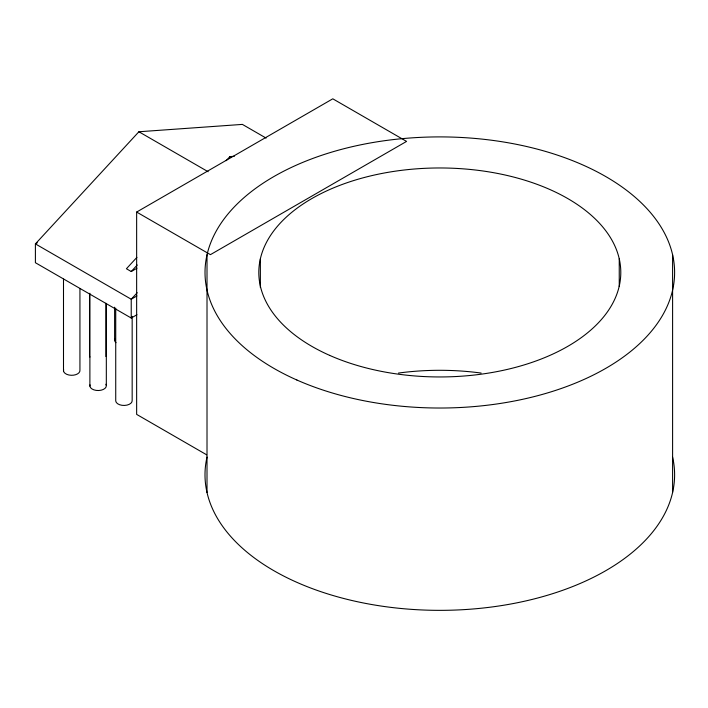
<?xml version="1.0" encoding="UTF-8"?>
<svg xmlns="http://www.w3.org/2000/svg" width="708" height="708" viewBox="0 0 708 708"><rect width="100%" height="100%" fill="white"/><g stroke="black" fill="none" stroke-linecap="round" stroke-linejoin="round"><path stroke-width="1.06" d="M266.102 138.095L242.384 124.396L138.892 131.759L35.4 243.897L35.4 262.712L131.228 318.034L136.945 314.733M136.909 257.367L126.413 268.748L131.228 271.527L136.945 268.217M226.153 160.663L229.905 156.601L234.313 156.291M131.228 271.527L137.228 265.022M137.228 292.723L131.228 299.227L131.228 318.034M37.312 242.8L35.4 243.897L131.228 299.227L136.945 295.926M136.644 212.055L332.795 98.81L406.569 141.405L210.426 254.65L136.644 212.055L136.644 414.384L206.639 454.793M229.905 156.601L231.507 157.53M138.892 131.759L208.152 171.743M672.6 254.765L672.6 492.485M619.243 258.818L619.243 286.466M260.367 258.818L260.367 287.572M207.01 254.765L207.01 492.485M132.166 316.387L132.166 400.383A8.231 4.752 0 0 1 124.493 405.436A8.231 4.752 0 0 1 115.731 401.011L115.731 308.166M114.616 307.201L114.616 340.362M106.324 303.679L106.324 385.462M105.952 303.254L105.952 355.204A8.231 4.752 0 0 1 105.819 356.443M89.889 293.245L89.889 386.09M89.527 293.935L89.527 355.823A8.231 4.752 0 0 0 89.943 357.044M79.933 288.439L79.933 370.231A8.231 4.752 0 0 1 71.181 375.284A8.231 4.752 0 0 1 63.64 369.611M63.499 279.111L63.499 370.85M105.908 384.249A8.231 4.752 0 0 1 98.642 390.515A8.231 4.752 0 0 1 90.031 384.851M672.6 457.094A234.799 135.564 0 0 1 439.81 610.349A234.799 135.564 0 0 1 207.01 457.094M398.462 373.063A180.991 104.492 0 0 1 481.148 373.063M115.988 342.69A8.231 4.752 0 0 1 114.758 339.123M296.873 380.01A234.799 135.564 0 0 0 672.6 290.156A234.799 135.564 0 0 0 349.956 147.22A234.799 135.564 0 0 0 296.873 380.01M329.627 355.363A180.991 104.492 0 0 0 619.243 286.103A180.991 104.492 0 0 0 370.549 175.92A180.991 104.492 0 0 0 329.627 355.363"/></g></svg>
